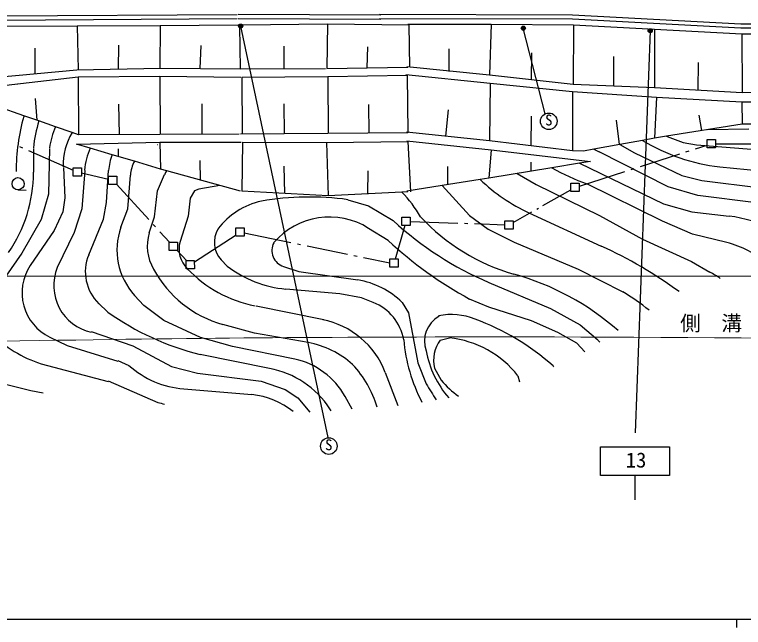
# Model space of a CAD drawing. Units: millimetres, scale not verified. Extents: x 40000 to 680000, y 20000 to 380000.
# Drawn here: x 180430 to 268831, y 204000 to 278405 of the extents above; entities that cross this region are included whole.
import ezdxf
from ezdxf.enums import TextEntityAlignment as Align

# ---------------------------------------------------------------- set-up
doc = ezdxf.new("R2010")
doc.units = ezdxf.units.MM
doc.header["$LTSCALE"] = 1000
doc.header["$PDMODE"] = 32
doc.header["$PDSIZE"] = 500
for name, color, linetype, lineweight in [('M-BGD', 7, 'Continuous', 25), ('M-BMK-ROW', 30, 'Continuous', 25), ('M-STR-HTXT', 7, 'Continuous', 13), ('M-STR-STRC', 7, 'Continuous', 25), ('M-TTL-BAND', 7, 'Continuous', 25)]:
    doc.layers.add(name, color=color, linetype=linetype, lineweight=lineweight)
doc.styles.add('ＭＳ ゴシック', font='')
doc.styles.get('ＭＳ ゴシック').set_extended_font_data('MS Gothic')

msp = doc.modelspace()

# ---------------------------------------------------------------- linework, layer by layer
at = {"layer": 'M-BGD'}
for p, q in [((207409, 278385), (174860, 278181)), ((207409, 277885), (174865, 277681)), ((224847, 278322), (207555, 278399)), ((224845, 277822), (207556, 277899)), ((248080, 277836), (224706, 277905)), ((248094, 278336), (224708, 278405)), ((268514, 276749), (248080, 277836)), ((268528, 277249), (248094, 278336)), ((177559, 277010), (188039, 277030)), ((188039, 277030), (198085, 277091)), ((188039, 277030), (188148, 271706)), ((198085, 277091), (198037, 271911)), ((198085, 277091), (207549, 277144)), ((207702, 276995), (207775, 271820)), ((207996, 277160), (218404, 277273)), ((218404, 277273), (218299, 271851)), ((218404, 277273), (228261, 277139)), ((228122, 277222), (238218, 277236)), ((228261, 277139), (228340, 272006)), ((238218, 277236), (238042, 271085)), ((238218, 277236), (248219, 277153)), ((248219, 277153), (248196, 269941)), ((248219, 277153), (258034, 276634)), ((274181, 276744), (268514, 276749)), ((274180, 277244), (268528, 277249)), ((258034, 276634), (268633, 276077)), ((258034, 276634), (258048, 269565)), ((268633, 276077), (278298, 275989)), ((268633, 276077), (268676, 268959)), ((182927, 271238), (182927, 274336)), ((193054, 271807), (193056, 274697)), ((202948, 271865), (203055, 274651)), ((213110, 271842), (213135, 274550)), ((223212, 271927), (223270, 274506)), ((233154, 271502), (233155, 274255)), ((243119, 270513), (243159, 273754)), ((253122, 269753), (253098, 273302)), ((263362, 269262), (263378, 272585)), ((177866, 270773), (187988, 271703)), ((187988, 271703), (198120, 271910)), ((198120, 271910), (207775, 271820)), ((207775, 271820), (218152, 271838)), ((218299, 271851), (228126, 272002)), ((227987, 272085), (238042, 271085)), ((177945, 269664), (188128, 270837)), ((188128, 270837), (198058, 270924)), ((188128, 270837), (188203, 263819)), ((198058, 270924), (207856, 270808)), ((198058, 270924), (198093, 263837)), ((208003, 270821), (218439, 270886)), ((208003, 270821), (208036, 263898)), ((218439, 270886), (228027, 271036)), ((218439, 270886), (218480, 263959)), ((227888, 271119), (238098, 270064)), ((228027, 271036), (228120, 264042)), ((238042, 271085), (248196, 269941)), ((238098, 270064), (238037, 263071)), ((238098, 270064), (248084, 269079)), ((248196, 269941), (258048, 269565)), ((248084, 269079), (258273, 268373)), ((248084, 269079), (248096, 261879)), ((258048, 269565), (268676, 268959)), ((268676, 268959), (278500, 269019)), ((182942, 268201), (183121, 265574)), ((258273, 268373), (258060, 263387)), ((258273, 268373), (268654, 267810)), ((181546, 266118), (178039, 267328)), ((193027, 267528), (193127, 263828)), ((203136, 267548), (203154, 263861)), ((213087, 267577), (213117, 263928)), ((223370, 267496), (223400, 264002)), ((268654, 267810), (278521, 267826)), ((268654, 267810), (268662, 265111)), ((183371, 265487), (181546, 266118)), ((233038, 266835), (232703, 263630)), ((263432, 266196), (263739, 264310)), ((185384, 264793), (183371, 265487)), ((243081, 266071), (243066, 262475)), ((253411, 265604), (253745, 262611)), ((187415, 264092), (185384, 264793)), ((268662, 265111), (259518, 263624)), ((264514, 264438), (269504, 264534)), ((278425, 265090), (268662, 265111)), ((188203, 263819), (187415, 264092)), ((198050, 263836), (188203, 263819)), ((207674, 263883), (198050, 263836)), ((218413, 263959), (207820, 263897)), ((228120, 264042), (218413, 263959)), ((238037, 263071), (227981, 264125)), ((259518, 263624), (258060, 263387)), ((259518, 263624), (259581, 263586)), ((259581, 263586), (261540, 262855)), ((187921, 262689), (198046, 262896)), ((189608, 262189), (187921, 262689)), ((197739, 262619), (197747, 262620)), ((198046, 262896), (207931, 262906)), ((198046, 262896), (198145, 259653)), ((208078, 262919), (207977, 256960)), ((208078, 262919), (218255, 262885)), ((218255, 262885), (228139, 262991)), ((218255, 262885), (218453, 256398)), ((228000, 263074), (238242, 261975)), ((228139, 262991), (228447, 256904)), ((248096, 261879), (238037, 263071)), ((253842, 262628), (250674, 262058)), ((256599, 263124), (253842, 262628)), ((253842, 262628), (255604, 261605)), ((258060, 263387), (256599, 263124)), ((261540, 262855), (263150, 262584)), ((263150, 262584), (270834, 261996)), ((182711, 262161), (182719, 259254)), ((184649, 262153), (184546, 256606)), ((192279, 261395), (189608, 262189)), ((193033, 261171), (193019, 262091)), ((238242, 261975), (237956, 258532)), ((238242, 261975), (250282, 260565)), ((249430, 261834), (248096, 261879)), ((250674, 262058), (249430, 261834)), ((259720, 257506), (251335, 261751)), ((194970, 260596), (192279, 261395)), ((255604, 261605), (261375, 258853)), ((198145, 259653), (194970, 260596)), ((202988, 258300), (202926, 260696)), ((213215, 256679), (213115, 259995)), ((232977, 257751), (232991, 259956)), ((243062, 260501), (243057, 259373)), ((248943, 260344), (245608, 259794)), ((250282, 260565), (248943, 260344)), ((248943, 260344), (259131, 255426)), ((186346, 259852), (186545, 256163)), ((188932, 259458), (188602, 254811)), ((191570, 255645), (191830, 259474)), ((198893, 259444), (198145, 259653)), ((207831, 256947), (198893, 259444)), ((223295, 256643), (223300, 259428)), ((245608, 259794), (237956, 258532)), ((241387, 259098), (243702, 257764)), ((265959, 259899), (275498, 259026)), ((194157, 254826), (194475, 258916)), ((197780, 257022), (198625, 258996)), ((236913, 258368), (232286, 257643)), ((237956, 258532), (236913, 258368)), ((261375, 258853), (263793, 258268)), ((263793, 258268), (274392, 256953)), ((205323, 257647), (202779, 257209)), ((232286, 257643), (227998, 256971)), ((232286, 257643), (235594, 254002)), ((243702, 257764), (251358, 254029)), ((259009, 253315), (249852, 257836)), ((263315, 256432), (259720, 257506)), ((180805, 257126), (181836, 257067)), ((184546, 256606), (183635, 253534)), ((197381, 253832), (197780, 257022)), ((202251, 256991), (201709, 256103)), ((202779, 257209), (202251, 256991)), ((218453, 256398), (207977, 256960)), ((227409, 256851), (218453, 256398)), ((228137, 256888), (227409, 256851)), ((270365, 255540), (263315, 256432)), ((186545, 256163), (186290, 254469)), ((191223, 253560), (191572, 255570)), ((201709, 256103), (201493, 253916)), ((220857, 255931), (223344, 255167)), ((188602, 254811), (187651, 251943)), ((193337, 252586), (194157, 254826)), ((223344, 255167), (226340, 253393)), ((259131, 255426), (262578, 254466)), ((186290, 254469), (185218, 252197)), ((196774, 251892), (197381, 253832)), ((201493, 253916), (200508, 250866)), ((235594, 254002), (237862, 252333)), ((242815, 254327), (251596, 250299)), ((251358, 254029), (256608, 251150)), ((262578, 254466), (267113, 253934)), ((183635, 253534), (181310, 249445)), ((189418, 249241), (191223, 253560)), ((262663, 251764), (259009, 253315)), ((185218, 252197), (182335, 247921)), ((225724, 250985), (223373, 252452)), ((237862, 252333), (241042, 250773)), ((187651, 251943), (185607, 247682)), ((256608, 251150), (262515, 248443)), ((266808, 250727), (262663, 251764)), ((241042, 250773), (248775, 247495)), ((181310, 249445), (179385, 246665)), ((206213, 247852), (205499, 248615)), ((262515, 248443), (264774, 247150)), ((213046, 247818), (214910, 247205)), ((214910, 247205), (222065, 246188)), ((248775, 247495), (254203, 244753)), ((237970, 245884), (245432, 242733)), ((219873, 244512), (213344, 245078)), ((196118, 243074), (194995, 244311)), ((222492, 244032), (219873, 244512)), ((223934, 243456), (222492, 244032)), ((191737, 242286), (190629, 243377)), ((227440, 243460), (228199, 242182)), ((237954, 242868), (235616, 243872)), ((198539, 241258), (196118, 243074)), ((209738, 243039), (217949, 241367)), ((243126, 241242), (237954, 242868)), ((245432, 242733), (249039, 240755)), ((228199, 242182), (229345, 236141)), ((202981, 239208), (198539, 241258)), ((209523, 239720), (205689, 240790)), ((246316, 239816), (243126, 241242)), ((249039, 240755), (251158, 238903)), ((189722, 239919), (194767, 238172)), ((216037, 238577), (209523, 239720)), ((248618, 238507), (246316, 239816)), ((184689, 239256), (186823, 238214)), ((206857, 238112), (202981, 239208)), ((232037, 238890), (233192, 239151)), ((186823, 238214), (192937, 236318)), ((194767, 238172), (199457, 235666)), ((214412, 236572), (206857, 238112)), ((249599, 237475), (248618, 238507)), ((211358, 235429), (202938, 237130)), ((192935, 236393), (194305, 235810)), ((229345, 236141), (230369, 233575)), ((183647, 236014), (191783, 233847)), ((199457, 235666), (202622, 234875)), ((231358, 235483), (232163, 234012)), ((202622, 234875), (210357, 233901)), ((225397, 234960), (226912, 230936)), ((241484, 234547), (241679, 233826)), ((177607, 233959), (182388, 232747)), ((191781, 233922), (197821, 231320)), ((210357, 233901), (213255, 232885)), ((182388, 232747), (183891, 232476)), ((200944, 232964), (209220, 232269)), ((213255, 232885), (214777, 231857)), ((214777, 231857), (216240, 230116)), ((221358, 230509), (220513, 232036)), ((218821, 230313), (218674, 230539))]:
    msp.add_line(p, q, dxfattribs=at)
for centre, major_axis, ratio, start_param, end_param in [((203756, 259545), (-369, 23320), 0.991376, 1.272774, 1.563671), ((202057, 259918), (-311, 19649), 0.991376, 1.267793, 1.436921), ((196279, 260219), (-188, 11902), 0.991376, 1.160699, 1.385558), ((193719, 260217), (-118, 7445), 0.991376, 1.007906, 1.594235), ((268698, 283431), (-375, 23691), 0.991376, 2.584588, 3.0088), ((196553, 258968), (-122, 7709), 0.991376, 1.124119, 1.48173), ((257645, 276477), (-254, 16042), 0.991376, 2.671982, 2.71774), ((197869, 259050), (-97, 6105), 0.991376, 1.160965, 1.485611), ((198498, 258623), (-64, 4068), 0.991376, 1.048886, 1.482973), ((165815, 259227), (-270, 17049), 0.991376, 4.089658, 4.698276), ((201181, 257739), (-45, 2868), 0.991376, 0.918776, 1.101541), ((260487, 286949), (-491, 31026), 0.991376, 2.62083, 2.772674), ((251980, 274358), (-349, 22061), 0.991376, 2.36575, 2.69327), ((216216, 222165), (-539, 34086), 0.991376, 6.129503, 6.440847), ((217148, 246662), (-230, 14524), 0.991376, 5.213073, 5.474112), ((212214, 246941), (-142, 8994), 0.991376, 0.191324, 0.909284), ((218624, 244792), (-143, 9034), 0.991376, 5.708445, 7.123618), ((247701, 270952), (-395, 24978), 0.991376, 2.310064, 2.851748), ((265475, 239667), (-227, 14361), 0.991376, 5.376933, 6.151908), ((253792, 283743), (-650, 41084), 0.991376, 2.386177, 2.726754), ((200865, 249813), (-128, 8083), 0.991376, 1.205004, 2.303708), ((207732, 250750), (-49, 3104), 0.991376, 1.012916, 2.3134), ((201897, 250270), (-86, 5415), 0.991376, 1.250932, 2.091709), ((203648, 249931), (-52, 3302), 0.991376, 1.267857, 2.358364), ((213684, 249779), (-33, 2064), 0.991376, 1.085884, 2.808493), ((258969, 287483), (-784, 49565), 0.991376, 2.382673, 2.630478), ((229376, 200734), (-860, 54396), 0.991376, 5.639753, 5.842624), ((263990, 239309), (-186, 11767), 0.991376, 5.54098, 6.023204), ((194369, 247174), (-85, 5404), 0.991376, 1.162616, 2.353685), ((187205, 244608), (-94, 5923), 0.991375, 0.961715, 2.68292), ((190916, 245500), (-91, 5781), 0.991376, 1.168079, 2.916247), ((212698, 258614), (-251, 15899), 0.991376, 2.324298, 2.927276), ((214651, 259215), (-224, 14198), 0.991376, 2.482855, 3.032668), ((209329, 254141), (-219, 13846), 0.991376, 2.055135, 2.857334), ((232246, 215269), (-519, 32843), 0.991376, 5.550775, 5.994987), ((255215, 230260), (-307, 19448), 0.991376, 5.672347, 5.748566), ((220397, 236088), (-162, 10238), 0.991376, 5.500479, 6.102173), ((239737, 220376), (-449, 28410), 0.991376, 5.59017, 5.727936), ((221770, 237860), (-95, 6006), 0.991376, 4.873734, 5.895402), ((210966, 269845), (-533, 33700), 0.991376, 2.512462, 2.883015), ((215818, 231168), (-164, 10380), 0.991376, 5.070671, 6.073185), ((233643, 238721), (-56, 3527), 0.991376, 0.502934, 1.885353), ((233390, 234260), (-122, 7732), 0.991376, 5.881067, 6.468562), ((226361, 213756), (-465, 29418), 0.991376, 5.540772, 5.920341), ((188510, 251152), (-252, 15912), 0.991376, 2.358394, 2.812276), ((247311, 240654), (-315, 19924), 0.991376, 1.642351, 2.04021), ((235477, 236420), (-67, 4259), 0.991376, 0.936464, 1.776956), ((231915, 226907), (-195, 12310), 0.991376, 5.366147, 6.162423), ((218181, 207221), (-726, 45937), 0.991376, 5.449411, 5.457648), ((214180, 227848), (-172, 10891), 0.991376, 5.530498, 6.09447), ((242291, 239907), (-194, 12281), 0.991376, 1.745952, 2.267945), ((212504, 227516), (-146, 9258), 0.991376, 5.206737, 6.057818), ((201797, 244294), (-180, 11362), 0.991376, 2.398085, 3.049836), ((209379, 224402), (-177, 11206), 0.991376, 5.276229, 6.088199), ((211936, 226900), (-208, 13156), 0.991376, 4.993166, 5.451462), ((237210, 227102), (-193, 12193), 0.991376, 5.472549, 5.484445), ((249055, 244052), (-341, 21564), 0.991376, 2.062401, 2.168521), ((241643, 242379), (-201, 12707), 0.991376, 2.27381, 2.502095), ((208217, 222526), (-155, 9794), 0.991376, 5.601382, 6.16382), ((206526, 263196), (-523, 33062), 0.991376, 2.856874, 2.882493)]:
    msp.add_ellipse(centre, major_axis=major_axis, ratio=ratio, start_param=start_param, end_param=end_param, dxfattribs=at)
msp.add_ellipse((180854, 257865), major_axis=(-12, 740), ratio=0.991374, dxfattribs=at)
at = {"layer": 'M-BMK-ROW'}
for p, q in [((263008, 262111), (264428, 262567)), ((265434, 262723), (271229, 262695)), ((181020, 262384), (181386, 262223)), ((182118, 261900), (187532, 259512)), ((261866, 261744), (262247, 261866)), ((256344, 259969), (261104, 261499)), ((188538, 259173), (191832, 258409)), ((248938, 257589), (254440, 259357)), ((255202, 259602), (255582, 259725)), ((192789, 257795), (196712, 253516)), ((244519, 255211), (247916, 257138)), ((243755, 254777), (243977, 254904)), ((240900, 253158), (243182, 254453)), ((197252, 252926), (197522, 252631)), ((228420, 253283), (234211, 253063)), ((235011, 253072), (235410, 253057)), ((236210, 253027), (239889, 252888)), ((198063, 252042), (199219, 250780)), ((227770, 252800), (226593, 248698)), ((202234, 248367), (207289, 251668)), ((208278, 251902), (213952, 250737)), ((214735, 250576), (215127, 250495)), ((215911, 250334), (220808, 249328)), ((200137, 249778), (201272, 248540)), ((221592, 249168), (221984, 249087)), ((222768, 248926), (225938, 248275))]:
    msp.add_line(p, q, dxfattribs=at)
for points in [[(265431, 262227), (264428, 262226), (264428, 263229), (265430, 263229)], [(188538, 258788), (187536, 258788), (187535, 259790), (188538, 259790)], [(192835, 257792), (191833, 257791), (191832, 258793), (192834, 258794)], [(248918, 256921), (247916, 256920), (247916, 257923), (248918, 257923)], [(228415, 252801), (227413, 252800), (227413, 253802), (228415, 253803)], [(240892, 252368), (239889, 252367), (239889, 253369), (240891, 253370)], [(208270, 251506), (207268, 251505), (207267, 252507), (208270, 252508)], [(200180, 249778), (199177, 249778), (199177, 250780), (200179, 250781)], [(202233, 247538), (201231, 247538), (201230, 248540), (202232, 248541)], [(226951, 247735), (225949, 247734), (225948, 248737), (226951, 248737)]]:
    msp.add_lwpolyline(points, close=True, dxfattribs=at)
at = {"layer": 'M-STR-HTXT'}
msp.add_line((567675, 246632), (69426, 246634), dxfattribs=at)
msp.add_open_spline([(167604, 238566), (199696, 239099), (207960, 239193), (233828, 239268), (264329, 239357), (311281, 238691), (311913, 238682)], degree=3, knots=[0, 0, 0, 0, 1, 1, 1, 2, 2, 2, 2], dxfattribs=at)
at = {"layer": 'M-STR-STRC'}
for p, q in [((218456, 227057), (207855, 277007)), ((244774, 266347), (242136, 276756)), ((257526, 276442), (255713, 227627)), ((251480, 225926), (259880, 225926)), ((251480, 222426), (251480, 225926)), ((259880, 225926), (259880, 222426)), ((259880, 222426), (251480, 222426)), ((255680, 222426), (255680, 219494))]:
    msp.add_line(p, q, dxfattribs=at)
for centre, radius in [((207855, 277007), 150), ((207855, 277007), 120), ((207855, 277007), 90), ((207855, 277007), 60), ((207855, 277007), 30), ((242136, 276756), 150), ((242136, 276756), 120), ((242136, 276756), 90), ((242136, 276756), 60), ((242136, 276756), 30), ((257526, 276442), 150), ((257526, 276442), 120), ((257526, 276442), 90), ((257526, 276442), 60), ((257526, 276442), 30), ((245224, 265447), 1006), ((218542, 226016), 1006)]:
    msp.add_circle(centre, radius, dxfattribs=at)
for p in [(207855, 277007), (242136, 276756), (257526, 276442)]:
    msp.add_point(p, dxfattribs=at)
at = {"layer": 'M-TTL-BAND'}
for p, q in [((40000, 205000), (579000, 205000)), ((268000, 205000), (268000, 204000))]:
    msp.add_line(p, q, dxfattribs=at)

# ---------------------------------------------------------------- texts
at = {"layer": 'M-STR-HTXT', "style": 'ＭＳ ゴシック'}
msp.add_text('側\u3000溝\u3000L=158.9', height=1833, dxfattribs=at).set_placement((261151, 239465), align=Align.BOTTOM_LEFT)
at = {"layer": 'M-STR-STRC', "style": 'ＭＳ ゴシック'}
for p in [(245224, 264547), (218542, 225116)]:
    msp.add_text('S', height=1320, dxfattribs=at).set_placement(p, align=Align.BOTTOM_CENTER)
msp.add_text('13', height=1833, dxfattribs=at).set_placement((254566, 222860), align=Align.BOTTOM_LEFT)

doc.saveas('drawing.dxf')
